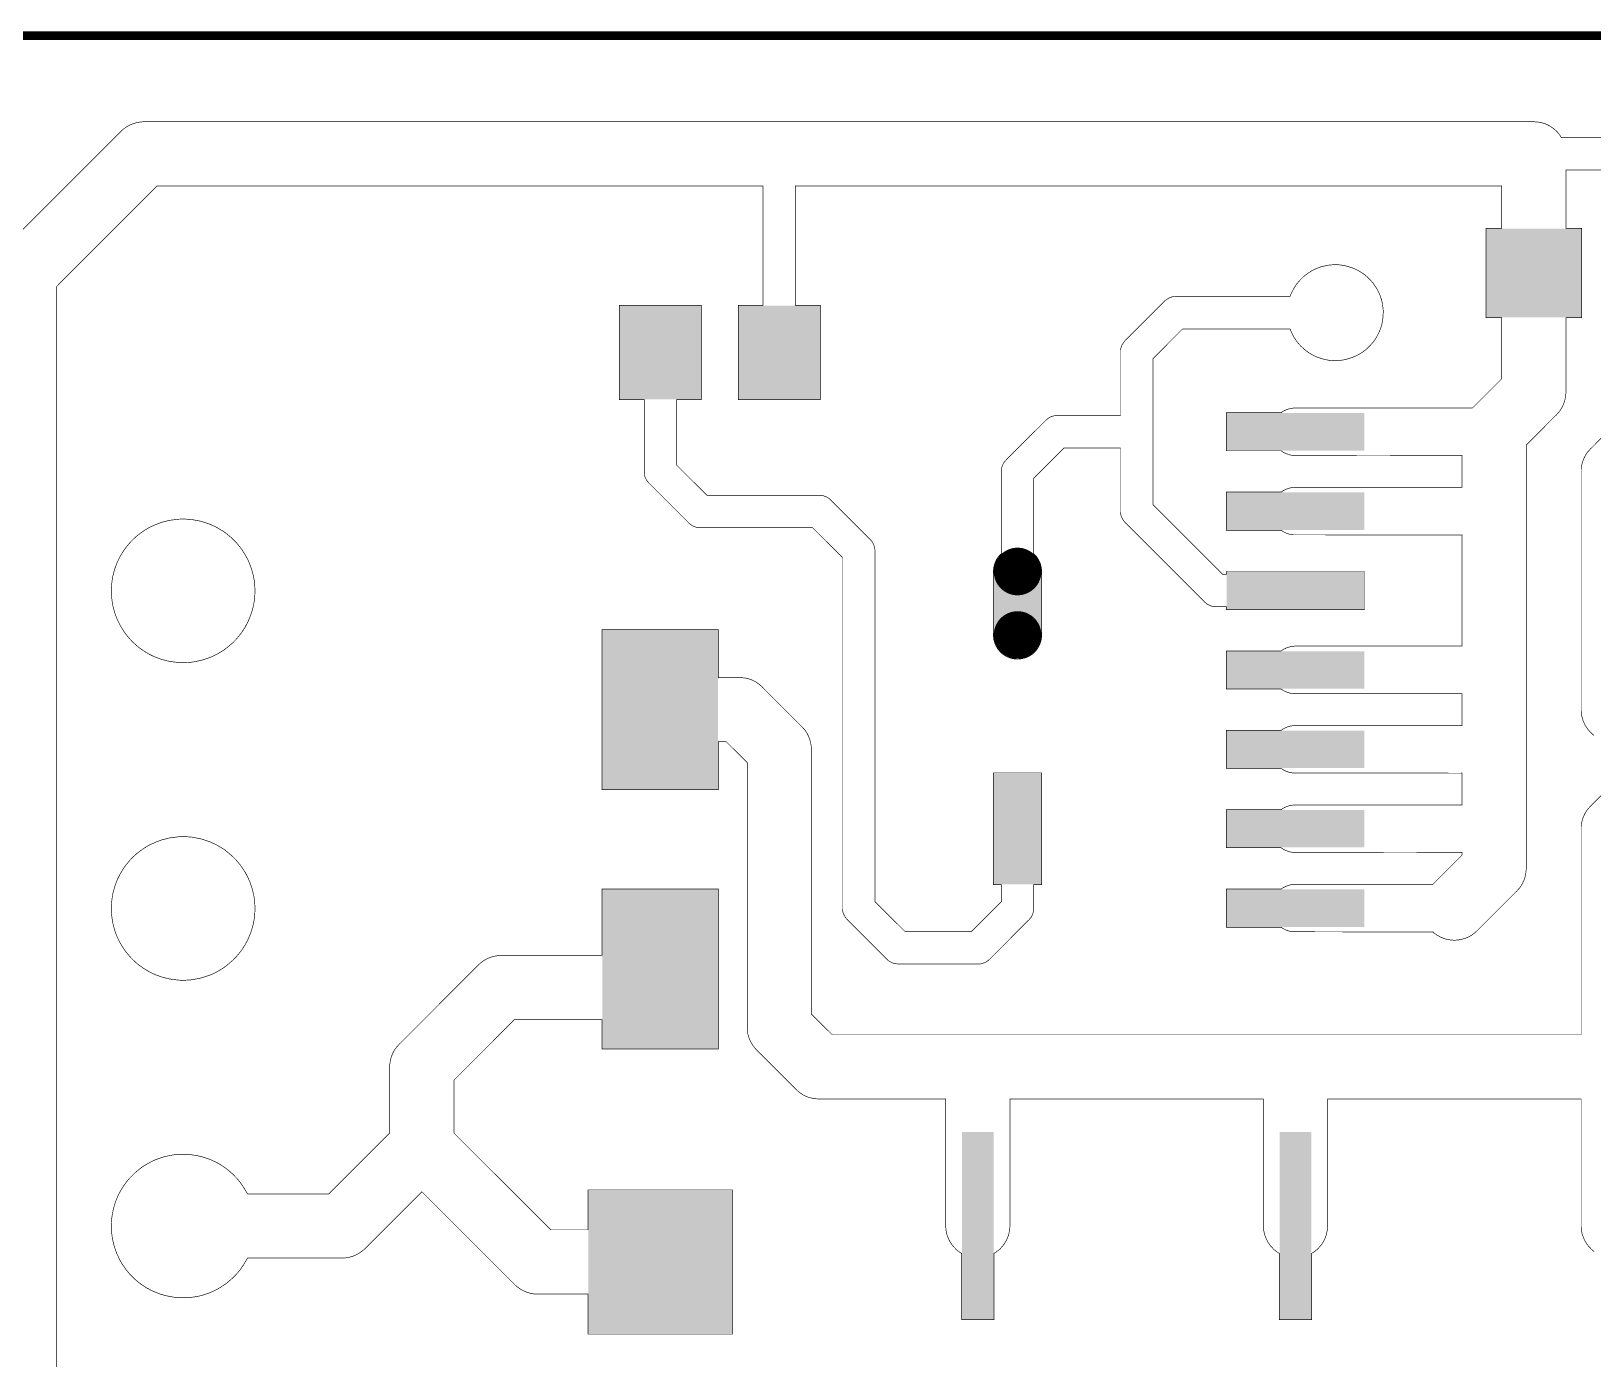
# Model space of a CAD drawing. Extents: x 0 to 3.15, y 0 to 4.33.
# Drawn here: x 0.604 to 1.587, y 3.497 to 4.333 of the extents above; entities that cross this region are included whole.
import ezdxf

# ---------------------------------------------------------------- set-up
doc = ezdxf.new("R2010")
doc.units = 0
for name, color, linetype in [('Board_Outline', 13, 'CONTINUOUS'), ('Edge_Top', 16, 'CONTINUOUS'), ('Top_Paste', 4, 'CONTINUOUS')]:
    doc.layers.add(name, color=color, linetype=linetype)

msp = doc.modelspace()

# ---------------------------------------------------------------- linework, layer by layer
at = {"layer": 'Board_Outline', "linetype": 'CONTINUOUS', "const_width": 0.0055}
msp.add_lwpolyline([(0, 0), (3.1496, 0), (3.1496, 4.3307), (0, 4.3307), (0, 0)], dxfattribs=at)
at = {"layer": 'Edge_Top', "linetype": 'CONTINUOUS', "const_width": 0.0004}
for points in [[(0.5863, 4.196), (0.6611, 4.2709), (0.6619, 4.2716), (0.6627, 4.2722), (0.6635, 4.2728), (0.6644, 4.2734), (0.6653, 4.2739), (0.6662, 4.2744), (0.6672, 4.2748), (0.6682, 4.2752), (0.6692, 4.2755), (0.6702, 4.2758), (0.6712, 4.276), (0.6723, 4.2762), (0.6733, 4.2763), (0.6743, 4.2764), (0.6754, 4.2764), (0.6758, 4.2764), (1.0757, 4.2764), (1.076, 4.2764), (1.5505, 4.2764), (1.5516, 4.2763), (1.5526, 4.2762), (1.5536, 4.2761), (1.5547, 4.2759), (1.5557, 4.2756), (1.5567, 4.2753), (1.5577, 4.2749), (1.5586, 4.2745), (1.5596, 4.274), (1.5605, 4.2735), (1.5613, 4.2729), (1.5622, 4.2723), (1.563, 4.2716), (1.5638, 4.2709), (1.5646, 4.2702), (1.5653, 4.2694), (1.5659, 4.2686), (1.5665, 4.2678), (1.5671, 4.2669), (1.5674, 4.2664), (1.5678, 4.2664), (1.6752, 4.2664)], [(1.6692, 4.246), (1.5702, 4.246), (1.5702, 4.2457), (1.5702, 4.2094), (1.5802, 4.2094), (1.5802, 4.153), (1.5702, 4.153), (1.5702, 4.1526), (1.5702, 4.1057), (1.5701, 4.1046), (1.57, 4.1036), (1.5698, 4.1026), (1.5696, 4.1015), (1.5694, 4.1005), (1.569, 4.0995), (1.5687, 4.0985), (1.5682, 4.0976), (1.5678, 4.0966), (1.5672, 4.0957), (1.5667, 4.0948), (1.5661, 4.094), (1.5654, 4.0932), (1.5647, 4.0924), (1.564, 4.0916), (1.5637, 4.0914), (1.5452, 4.0728), (1.5452, 4.0728), (1.5452, 4.0305), (1.5452, 4.0302), (1.5452, 3.9305), (1.5452, 3.9302), (1.5452, 3.8805), (1.5452, 3.8802), (1.5452, 3.8305), (1.5452, 3.8302), (1.5452, 3.8057), (1.5451, 3.8046), (1.545, 3.8036), (1.5448, 3.8026), (1.5446, 3.8015), (1.5444, 3.8005), (1.544, 3.7995), (1.5437, 3.7985), (1.5432, 3.7976), (1.5428, 3.7966), (1.5422, 3.7957), (1.5417, 3.7948), (1.5411, 3.794), (1.5404, 3.7932), (1.5397, 3.7924), (1.539, 3.7916), (1.5387, 3.7914), (1.5139, 3.7666), (1.5131, 3.7659), (1.5123, 3.7652), (1.5114, 3.7646), (1.5106, 3.764), (1.5097, 3.7635), (1.5087, 3.763), (1.5078, 3.7626), (1.5068, 3.7622), (1.5058, 3.7619), (1.5048, 3.7616), (1.5037, 3.7614), (1.5027, 3.7612), (1.5017, 3.7611), (1.5006, 3.761), (1.4996, 3.761), (1.4985, 3.7611), (1.4975, 3.7612), (1.4964, 3.7613), (1.4954, 3.7615), (1.4944, 3.7618), (1.4934, 3.7621), (1.4924, 3.7625), (1.4914, 3.7629), (1.4905, 3.7634), (1.4896, 3.7639), (1.4887, 3.7644), (1.4879, 3.7651), (1.487, 3.7657), (1.4864, 3.7663), (1.4863, 3.7662), (1.3993, 3.7663), (1.3986, 3.7663), (1.3978, 3.7664), (1.397, 3.7665), (1.3962, 3.7667), (1.3955, 3.7669), (1.3947, 3.7672), (1.394, 3.7674), (1.3933, 3.7678), (1.3926, 3.7681), (1.3919, 3.7685), (1.3912, 3.769), (1.3909, 3.7692), (1.3909, 3.7692), (1.3564, 3.7692), (1.3564, 3.7932), (1.391, 3.7932), (1.3912, 3.7934), (1.3919, 3.7939), (1.3926, 3.7943), (1.3933, 3.7946), (1.394, 3.795), (1.3947, 3.7952), (1.3954, 3.7955), (1.3962, 3.7957), (1.397, 3.7959), (1.3978, 3.796), (1.3985, 3.7961), (1.3993, 3.7962), (1.4009, 3.7962), (1.4864, 3.7962), (1.4864, 3.7962), (1.5048, 3.8146), (1.5048, 3.8146), (1.5048, 3.8163), (1.5042, 3.8162), (1.3993, 3.8163), (1.3986, 3.8163), (1.3978, 3.8164), (1.397, 3.8165), (1.3962, 3.8167), (1.3955, 3.8169), (1.3947, 3.8172), (1.394, 3.8174), (1.3933, 3.8178), (1.3926, 3.8181), (1.3919, 3.8185), (1.3912, 3.819), (1.3909, 3.8192), (1.3909, 3.8192), (1.3564, 3.8192), (1.3564, 3.8432), (1.391, 3.8432), (1.3912, 3.8434), (1.3919, 3.8439), (1.3926, 3.8443), (1.3933, 3.8446), (1.394, 3.845), (1.3947, 3.8452), (1.3954, 3.8455), (1.3962, 3.8457), (1.397, 3.8459), (1.3978, 3.846), (1.3985, 3.8461), (1.3993, 3.8462), (1.4009, 3.8462), (1.5048, 3.8462), (1.5048, 3.8663), (1.5042, 3.8662), (1.3993, 3.8663), (1.3986, 3.8663), (1.3978, 3.8664), (1.397, 3.8665), (1.3962, 3.8667), (1.3955, 3.8669), (1.3947, 3.8672), (1.394, 3.8674), (1.3933, 3.8678), (1.3926, 3.8681), (1.3919, 3.8685), (1.3912, 3.869), (1.3909, 3.8692), (1.3909, 3.8692), (1.3564, 3.8692), (1.3564, 3.8932), (1.391, 3.8932), (1.3912, 3.8934), (1.3919, 3.8939), (1.3926, 3.8943), (1.3933, 3.8946), (1.394, 3.895), (1.3947, 3.8952), (1.3954, 3.8955), (1.3962, 3.8957), (1.397, 3.8959), (1.3978, 3.896), (1.3985, 3.8961), (1.3993, 3.8962), (1.4009, 3.8962), (1.5048, 3.8962), (1.5048, 3.9163), (1.5042, 3.9162), (1.3993, 3.9163), (1.3986, 3.9163), (1.3978, 3.9164), (1.397, 3.9165), (1.3962, 3.9167), (1.3955, 3.9169), (1.3947, 3.9172), (1.394, 3.9174), (1.3933, 3.9178), (1.3926, 3.9181), (1.3919, 3.9185), (1.3912, 3.919), (1.3909, 3.9192), (1.3909, 3.9192), (1.3564, 3.9192), (1.3564, 3.9432), (1.391, 3.9432), (1.3912, 3.9434), (1.3919, 3.9439), (1.3926, 3.9443), (1.3933, 3.9446), (1.394, 3.945), (1.3947, 3.9452), (1.3954, 3.9455), (1.3962, 3.9457), (1.397, 3.9459), (1.3978, 3.946), (1.3985, 3.9461), (1.3993, 3.9462), (1.4009, 3.9462), (1.5048, 3.9462), (1.5048, 4.0163), (1.5042, 4.0162), (1.3993, 4.0163), (1.3986, 4.0163), (1.3978, 4.0164), (1.397, 4.0165), (1.3962, 4.0167), (1.3955, 4.0169), (1.3947, 4.0172), (1.394, 4.0174), (1.3933, 4.0178), (1.3926, 4.0181), (1.3919, 4.0185), (1.3912, 4.019), (1.3909, 4.0192), (1.3909, 4.0192), (1.3564, 4.0192), (1.3564, 4.0432), (1.391, 4.0432), (1.3912, 4.0434), (1.3919, 4.0439), (1.3926, 4.0443), (1.3933, 4.0446), (1.394, 4.045), (1.3947, 4.0452), (1.3954, 4.0455), (1.3962, 4.0457), (1.397, 4.0459), (1.3978, 4.046), (1.3985, 4.0461), (1.3993, 4.0462), (1.4009, 4.0462), (1.5048, 4.0462), (1.5048, 4.0663), (1.5042, 4.0662), (1.3993, 4.0663), (1.3986, 4.0663), (1.3978, 4.0664), (1.397, 4.0665), (1.3962, 4.0667), (1.3955, 4.0669), (1.3947, 4.0672), (1.394, 4.0674), (1.3933, 4.0678), (1.3926, 4.0681), (1.3919, 4.0685), (1.3912, 4.069), (1.3909, 4.0692), (1.3909, 4.0692), (1.3564, 4.0692), (1.3564, 4.0932), (1.391, 4.0932), (1.3912, 4.0934), (1.3919, 4.0939), (1.3926, 4.0943), (1.3933, 4.0946), (1.394, 4.095), (1.3947, 4.0952), (1.3954, 4.0955), (1.3962, 4.0957), (1.397, 4.0959), (1.3978, 4.096), (1.3985, 4.0961), (1.3993, 4.0962), (1.4009, 4.0962), (1.5114, 4.0962), (1.5114, 4.0962), (1.5298, 4.1146), (1.5298, 4.1146), (1.5298, 4.153), (1.5198, 4.153), (1.5198, 4.2094), (1.5298, 4.2094), (1.5298, 4.2098), (1.5298, 4.236), (1.5295, 4.236), (1.0852, 4.236), (1.0852, 4.236), (1.0852, 4.1609), (1.0867, 4.1609), (1.1008, 4.1609), (1.1008, 4.1015), (1.0492, 4.1015), (1.0492, 4.1609), (1.0648, 4.1609), (1.0648, 4.1614), (1.0648, 4.236), (1.0645, 4.236), (0.6833, 4.236), (0.6833, 4.236), (0.6202, 4.1728), (0.6202, 4.1723), (0.6202, 3.2838)], [(1.3566, 3.9932), (1.4434, 3.9932), (1.4434, 3.9692), (1.3564, 3.9692), (1.3564, 3.971), (1.3563, 3.971), (1.3495, 3.971), (1.3487, 3.9711), (1.3479, 3.9712), (1.3471, 3.9714), (1.3464, 3.9717), (1.3457, 3.972), (1.345, 3.9723), (1.3443, 3.9727), (1.3437, 3.9732), (1.3431, 3.9737), (1.3425, 3.9743), (1.3424, 3.9744), (1.2926, 4.0242), (1.2921, 4.0248), (1.2916, 4.0254), (1.2912, 4.0261), (1.2908, 4.0268), (1.2905, 4.0275), (1.2902, 4.0282), (1.29, 4.029), (1.2899, 4.0298), (1.2898, 4.0305), (1.2898, 4.0313), (1.2898, 4.0317), (1.2898, 4.032), (1.2898, 4.071), (1.2897, 4.071), (1.2542, 4.071), (1.2535, 4.0703), (1.2352, 4.052), (1.2352, 4.0504), (1.2352, 4.0044), (1.2355, 4.0042), (1.236, 4.0036), (1.2366, 4.003), (1.2371, 4.0024), (1.2375, 4.0018), (1.2379, 4.0011), (1.2383, 4.0004), (1.2387, 3.9997), (1.239, 3.999), (1.2393, 3.9983), (1.2395, 3.9975), (1.2397, 3.9968), (1.2399, 3.996), (1.24, 3.9952), (1.2401, 3.9944), (1.2402, 3.9937), (1.2402, 3.9927), (1.2402, 3.9926), (1.2402, 3.9927), (1.2402, 3.9532), (1.2402, 3.9529), (1.2401, 3.9521), (1.2401, 3.9514), (1.24, 3.9506), (1.2398, 3.9498), (1.2396, 3.949), (1.2394, 3.9483), (1.2391, 3.9476), (1.2388, 3.9468), (1.2384, 3.9461), (1.2381, 3.9454), (1.2376, 3.9448), (1.2372, 3.9441), (1.2367, 3.9435), (1.2362, 3.9429), (1.2356, 3.9423), (1.2351, 3.9418), (1.2345, 3.9413), (1.2338, 3.9408), (1.2332, 3.9404), (1.2325, 3.94), (1.2318, 3.9396), (1.2311, 3.9393), (1.2304, 3.939), (1.2296, 3.9387), (1.2289, 3.9385), (1.2281, 3.9383), (1.2273, 3.9382), (1.2265, 3.9381), (1.2258, 3.938), (1.225, 3.938), (1.2242, 3.938), (1.2234, 3.9381), (1.2226, 3.9382), (1.2218, 3.9383), (1.2211, 3.9385), (1.2203, 3.9387), (1.2196, 3.939), (1.2188, 3.9393), (1.2181, 3.9396), (1.2174, 3.94), (1.2168, 3.9404), (1.2161, 3.9408), (1.2155, 3.9413), (1.2149, 3.9418), (1.2143, 3.9424), (1.2138, 3.9429), (1.2133, 3.9435), (1.2128, 3.9441), (1.2123, 3.9448), (1.2119, 3.9455), (1.2115, 3.9461), (1.2112, 3.9469), (1.2109, 3.9476), (1.2106, 3.9483), (1.2104, 3.9491), (1.2102, 3.9498), (1.21, 3.9506), (1.2099, 3.9514), (1.2098, 3.9522), (1.2098, 3.953), (1.2098, 3.9538), (1.2098, 3.9537), (1.2098, 3.9932), (1.2098, 3.9935), (1.2098, 3.9943), (1.2099, 3.995), (1.21, 3.9958), (1.2102, 3.9966), (1.2104, 3.9974), (1.2106, 3.9981), (1.2109, 3.9988), (1.2112, 3.9996), (1.2115, 4.0003), (1.2119, 4.001), (1.2123, 4.0016), (1.2128, 4.0023), (1.2133, 4.0029), (1.2138, 4.0035), (1.2144, 4.004), (1.2148, 4.0045), (1.2148, 4.0049), (1.2148, 4.0565), (1.2148, 4.0573), (1.2149, 4.058), (1.2151, 4.0588), (1.2154, 4.0596), (1.2156, 4.0603), (1.216, 4.061), (1.2164, 4.0617), (1.2168, 4.0623), (1.2173, 4.0629), (1.2179, 4.0635), (1.2181, 4.0638), (1.2183, 4.064), (1.243, 4.0886), (1.2436, 4.0891), (1.2442, 4.0896), (1.2448, 4.09), (1.2455, 4.0904), (1.2463, 4.0907), (1.247, 4.091), (1.2478, 4.0912), (1.2485, 4.0913), (1.2493, 4.0914), (1.2501, 4.0914), (1.2505, 4.0914), (1.2508, 4.0914), (1.2898, 4.0914), (1.2898, 4.0914), (1.2898, 4.1317), (1.2898, 4.1325), (1.2899, 4.1333), (1.2901, 4.134), (1.2904, 4.1348), (1.2906, 4.1355), (1.291, 4.1362), (1.2914, 4.1369), (1.2918, 4.1375), (1.2923, 4.1382), (1.2929, 4.1387), (1.2931, 4.139), (1.2933, 4.1392), (1.3177, 4.1636), (1.3183, 4.1641), (1.319, 4.1646), (1.3196, 4.165), (1.3203, 4.1654), (1.321, 4.1657), (1.3218, 4.166), (1.3225, 4.1662), (1.3233, 4.1663), (1.3241, 4.1664), (1.3249, 4.1664), (1.3253, 4.1664), (1.3255, 4.1664), (1.3966, 4.1664), (1.3967, 4.1669), (1.3972, 4.1681), (1.3978, 4.1693), (1.3984, 4.1705), (1.399, 4.1716), (1.3997, 4.1727), (1.4004, 4.1738), (1.4012, 4.1748), (1.4021, 4.1759), (1.4029, 4.1768), (1.4039, 4.1778), (1.4048, 4.1787), (1.4058, 4.1795), (1.4068, 4.1803), (1.4079, 4.1811), (1.409, 4.1818), (1.4101, 4.1825), (1.4113, 4.1831), (1.4125, 4.1837), (1.4137, 4.1842), (1.4149, 4.1847), (1.4161, 4.1851), (1.4174, 4.1854), (1.4187, 4.1857), (1.42, 4.186), (1.4213, 4.1862), (1.4226, 4.1863), (1.4239, 4.1864), (1.4252, 4.1864), (1.4265, 4.1864), (1.4278, 4.1863), (1.4291, 4.1861), (1.4304, 4.1859), (1.4317, 4.1856), (1.433, 4.1853), (1.4342, 4.1849), (1.4355, 4.1845), (1.4367, 4.184), (1.4379, 4.1835), (1.4391, 4.1829), (1.4402, 4.1823), (1.4413, 4.1816), (1.4424, 4.1809), (1.4435, 4.1801), (1.4445, 4.1792), (1.4455, 4.1784), (1.4464, 4.1775), (1.4473, 4.1765), (1.4482, 4.1755), (1.449, 4.1745), (1.4498, 4.1734), (1.4505, 4.1723), (1.4512, 4.1712), (1.4518, 4.1701), (1.4524, 4.1689), (1.4529, 4.1677), (1.4534, 4.1665), (1.4538, 4.1652), (1.4542, 4.164), (1.4545, 4.1627), (1.4547, 4.1614), (1.4549, 4.1601), (1.4551, 4.1588), (1.4552, 4.1575), (1.4552, 4.1562), (1.4551, 4.1549), (1.4551, 4.1536), (1.4549, 4.1523), (1.4547, 4.151), (1.4545, 4.1497), (1.4542, 4.1484), (1.4538, 4.1472), (1.4534, 4.1459), (1.4529, 4.1447), (1.4524, 4.1435), (1.4518, 4.1423), (1.4512, 4.1412), (1.4505, 4.14), (1.4498, 4.1389), (1.449, 4.1379), (1.4482, 4.1369), (1.4473, 4.1359), (1.4464, 4.1349), (1.4455, 4.134), (1.4445, 4.1331), (1.4435, 4.1323), (1.4424, 4.1315), (1.4413, 4.1308), (1.4402, 4.1301), (1.439, 4.1295), (1.4379, 4.1289), (1.4367, 4.1284), (1.4354, 4.1279), (1.4342, 4.1275), (1.4329, 4.1271), (1.4317, 4.1268), (1.4304, 4.1265), (1.4291, 4.1263), (1.4278, 4.1261), (1.4265, 4.126), (1.4252, 4.126), (1.4239, 4.126), (1.4225, 4.1261), (1.4212, 4.1262), (1.4199, 4.1264), (1.4187, 4.1267), (1.4174, 4.127), (1.4161, 4.1273), (1.4149, 4.1278), (1.4136, 4.1282), (1.4124, 4.1287), (1.4113, 4.1293), (1.4101, 4.1299), (1.409, 4.1306), (1.4079, 4.1313), (1.4068, 4.1321), (1.4058, 4.1329), (1.4048, 4.1338), (1.4038, 4.1347), (1.4029, 4.1356), (1.402, 4.1366), (1.4012, 4.1376), (1.4004, 4.1386), (1.3997, 4.1397), (1.399, 4.1408), (1.3983, 4.142), (1.3978, 4.1431), (1.3972, 4.1443), (1.3967, 4.1456), (1.3966, 4.146), (1.3951, 4.146), (1.329, 4.146), (1.3286, 4.1457), (1.3102, 4.1272), (1.3102, 4.1267), (1.3102, 4.0807), (1.3102, 4.0804), (1.3102, 4.0354), (1.3109, 4.0347), (1.3542, 3.9914), (1.3547, 3.9914), (1.3564, 3.9914), (1.3564, 3.992), (1.3564, 3.9932), (1.3566, 3.9932)], [(0.9747, 4.1609), (1.026, 4.1609), (1.026, 4.1015), (1.0104, 4.1015), (1.0104, 4.101), (1.0104, 4.0602), (1.0111, 4.0595), (1.0294, 4.0412), (1.031, 4.0412), (1.1004, 4.0412), (1.1012, 4.0412), (1.102, 4.041), (1.1028, 4.0409), (1.1035, 4.0406), (1.1043, 4.0404), (1.105, 4.04), (1.1056, 4.0396), (1.1063, 4.0392), (1.1069, 4.0387), (1.1075, 4.0381), (1.1077, 4.0379), (1.1079, 4.0377), (1.1324, 4.0132), (1.1329, 4.0126), (1.1334, 4.012), (1.1338, 4.0113), (1.1342, 4.0106), (1.1345, 4.0099), (1.1347, 4.0092), (1.1349, 4.0084), (1.1351, 4.0076), (1.1352, 4.0069), (1.1352, 4.0061), (1.1352, 4.0057), (1.1352, 4.0054), (1.1352, 3.7854), (1.1359, 3.7847), (1.1542, 3.7664), (1.1558, 3.7664), (1.1959, 3.7664), (1.1963, 3.7668), (1.2148, 3.7853), (1.2148, 3.786), (1.2148, 3.796), (1.2142, 3.796), (1.2098, 3.796), (1.2098, 3.8664), (1.2402, 3.8664), (1.2402, 3.796), (1.2352, 3.796), (1.2352, 3.795), (1.2352, 3.7808), (1.2351, 3.78), (1.235, 3.7792), (1.2348, 3.7785), (1.2346, 3.7777), (1.2343, 3.777), (1.234, 3.7763), (1.2336, 3.7756), (1.2331, 3.7749), (1.2326, 3.7743), (1.2321, 3.7737), (1.2318, 3.7735), (1.2316, 3.7733), (1.2072, 3.7488), (1.2066, 3.7483), (1.2059, 3.7478), (1.2053, 3.7474), (1.2046, 3.747), (1.2039, 3.7467), (1.2031, 3.7465), (1.2024, 3.7463), (1.2016, 3.7461), (1.2008, 3.746), (1.2, 3.746), (1.1996, 3.746), (1.1994, 3.746), (1.1497, 3.746), (1.1489, 3.7461), (1.1482, 3.7462), (1.1474, 3.7463), (1.1466, 3.7466), (1.1459, 3.7469), (1.1452, 3.7472), (1.1445, 3.7476), (1.1439, 3.748), (1.1433, 3.7485), (1.1427, 3.7491), (1.1424, 3.7494), (1.1422, 3.7496), (1.1176, 3.7742), (1.1171, 3.7748), (1.1166, 3.7754), (1.1162, 3.7761), (1.1158, 3.7768), (1.1155, 3.7775), (1.1152, 3.7782), (1.115, 3.779), (1.1149, 3.7798), (1.1148, 3.7805), (1.1148, 3.7813), (1.1148, 3.7817), (1.1148, 3.782), (1.1148, 4.002), (1.1141, 4.0027), (1.0959, 4.0208), (1.0944, 4.0208), (1.0249, 4.0208), (1.0241, 4.0209), (1.0234, 4.021), (1.0226, 4.0211), (1.0218, 4.0214), (1.0211, 4.0217), (1.0204, 4.022), (1.0197, 4.0224), (1.0191, 4.0229), (1.0184, 4.0233), (1.0179, 4.0239), (1.0176, 4.0242), (1.0174, 4.0244), (0.9928, 4.049), (0.9923, 4.0496), (0.9918, 4.0502), (0.9914, 4.0509), (0.991, 4.0516), (0.9907, 4.0523), (0.9904, 4.053), (0.9902, 4.0538), (0.9901, 4.0546), (0.99, 4.0553), (0.99, 4.0561), (0.99, 4.0565), (0.99, 4.0568), (0.99, 4.1015), (0.9884, 4.1015), (0.9744, 4.1015), (0.9744, 4.1609), (0.9747, 4.1609)], [(1.588, 3.89), (1.5871, 3.8906), (1.5864, 3.8913), (1.5856, 3.892), (1.5849, 3.8928), (1.5842, 3.8936), (1.5836, 3.8944), (1.583, 3.8953), (1.5824, 3.8962), (1.5819, 3.8971), (1.5815, 3.8981), (1.5811, 3.899), (1.5808, 3.9), (1.5805, 3.901), (1.5802, 3.9021), (1.58, 3.9031), (1.5799, 3.9041), (1.5798, 3.9052), (1.5798, 3.9062), (1.5798, 3.9069), (1.5798, 3.9073), (1.5798, 4.0567), (1.5798, 4.0578), (1.58, 4.0588), (1.5801, 4.0599), (1.5803, 4.0609), (1.5806, 4.0619), (1.5809, 4.0629), (1.5813, 4.0639), (1.5817, 4.0648), (1.5822, 4.0658), (1.5827, 4.0667), (1.5833, 4.0676), (1.5839, 4.0684), (1.5846, 4.0692), (1.5853, 4.07), (1.586, 4.0708), (1.5863, 4.071), (1.6198, 4.1046)], [(0.7449, 3.9807), (0.7449, 3.9792), (0.7448, 3.9776), (0.7447, 3.976), (0.7445, 3.9745), (0.7442, 3.9729), (0.7439, 3.9714), (0.7435, 3.9698), (0.7431, 3.9683), (0.7426, 3.9668), (0.7421, 3.9653), (0.7415, 3.9639), (0.7409, 3.9624), (0.7403, 3.961), (0.7395, 3.9596), (0.7388, 3.9582), (0.7379, 3.9569), (0.7371, 3.9555), (0.7362, 3.9543), (0.7352, 3.953), (0.7342, 3.9518), (0.7332, 3.9506), (0.7321, 3.9495), (0.731, 3.9483), (0.7298, 3.9473), (0.7286, 3.9463), (0.7274, 3.9453), (0.7261, 3.9443), (0.7249, 3.9434), (0.7235, 3.9426), (0.7222, 3.9418), (0.7208, 3.941), (0.7194, 3.9403), (0.718, 3.9396), (0.7165, 3.939), (0.715, 3.9385), (0.7135, 3.938), (0.712, 3.9375), (0.7105, 3.9371), (0.709, 3.9368), (0.7074, 3.9365), (0.7059, 3.9362), (0.7043, 3.936), (0.7027, 3.9359), (0.7012, 3.9358), (0.6996, 3.9358), (0.698, 3.9358), (0.6965, 3.9359), (0.6949, 3.9361), (0.6933, 3.9363), (0.6918, 3.9365), (0.6902, 3.9368), (0.6887, 3.9372), (0.6872, 3.9376), (0.6857, 3.938), (0.6842, 3.9386), (0.6827, 3.9391), (0.6813, 3.9397), (0.6798, 3.9404), (0.6784, 3.9411), (0.6771, 3.9419), (0.6757, 3.9427), (0.6744, 3.9436), (0.6731, 3.9445), (0.6718, 3.9454), (0.6706, 3.9464), (0.6694, 3.9475), (0.6683, 3.9485), (0.6672, 3.9496), (0.6661, 3.9508), (0.6651, 3.952), (0.6641, 3.9532), (0.6631, 3.9545), (0.6622, 3.9558), (0.6614, 3.9571), (0.6606, 3.9584), (0.6598, 3.9598), (0.6591, 3.9612), (0.6584, 3.9626), (0.6578, 3.9641), (0.6572, 3.9656), (0.6567, 3.9671), (0.6563, 3.9686), (0.6559, 3.9701), (0.6555, 3.9716), (0.6552, 3.9732), (0.655, 3.9747), (0.6548, 3.9763), (0.6546, 3.9779), (0.6546, 3.9794), (0.6545, 3.981), (0.6546, 3.9826), (0.6546, 3.9841), (0.6548, 3.9857), (0.655, 3.9873), (0.6552, 3.9888), (0.6555, 3.9904), (0.6559, 3.9919), (0.6563, 3.9934), (0.6567, 3.9949), (0.6573, 3.9964), (0.6578, 3.9979), (0.6584, 3.9994), (0.6591, 4.0008), (0.6598, 4.0022), (0.6606, 4.0036), (0.6614, 4.0049), (0.6622, 4.0062), (0.6631, 4.0075), (0.6641, 4.0088), (0.6651, 4.01), (0.6661, 4.0112), (0.6672, 4.0124), (0.6683, 4.0135), (0.6694, 4.0145), (0.6706, 4.0156), (0.6719, 4.0166), (0.6731, 4.0175), (0.6744, 4.0184), (0.6757, 4.0193), (0.6771, 4.0201), (0.6784, 4.0209), (0.6798, 4.0216), (0.6813, 4.0222), (0.6827, 4.0229), (0.6842, 4.0234), (0.6857, 4.024), (0.6872, 4.0244), (0.6887, 4.0248), (0.6902, 4.0252), (0.6918, 4.0255), (0.6933, 4.0257), (0.6949, 4.0259), (0.6965, 4.0261), (0.698, 4.0262), (0.6996, 4.0262), (0.7012, 4.0262), (0.7028, 4.0261), (0.7043, 4.026), (0.7059, 4.0258), (0.7074, 4.0255), (0.709, 4.0252), (0.7105, 4.0249), (0.712, 4.0245), (0.7136, 4.024), (0.715, 4.0235), (0.7165, 4.023), (0.718, 4.0223), (0.7194, 4.0217), (0.7208, 4.021), (0.7222, 4.0202), (0.7235, 4.0194), (0.7249, 4.0186), (0.7262, 4.0177), (0.7274, 4.0167), (0.7286, 4.0157), (0.7298, 4.0147), (0.731, 4.0136), (0.7321, 4.0125), (0.7332, 4.0114), (0.7342, 4.0102), (0.7352, 4.009), (0.7362, 4.0077), (0.7371, 4.0064), (0.7379, 4.0051), (0.7388, 4.0038), (0.7395, 4.0024), (0.7403, 4.001), (0.7409, 3.9996), (0.7416, 3.9981), (0.7421, 3.9967), (0.7426, 3.9952), (0.7431, 3.9937), (0.7435, 3.9922), (0.7439, 3.9906), (0.7442, 3.9891), (0.7445, 3.9875), (0.7447, 3.986), (0.7448, 3.9844), (0.7449, 3.9828), (0.7449, 3.9812), (0.7449, 3.9807)], [(1.5879, 3.565), (1.5871, 3.5656), (1.5863, 3.5663), (1.5856, 3.5671), (1.5849, 3.5678), (1.5842, 3.5686), (1.5835, 3.5695), (1.583, 3.5703), (1.5824, 3.5712), (1.5819, 3.5722), (1.5815, 3.5731), (1.5811, 3.5741), (1.5807, 3.5751), (1.5804, 3.5761), (1.5802, 3.5771), (1.58, 3.5781), (1.5799, 3.5792), (1.5798, 3.5802), (1.5798, 3.5812), (1.5798, 3.661), (1.5795, 3.661), (1.4202, 3.661), (1.4202, 3.6607), (1.4202, 3.5807), (1.4201, 3.5796), (1.42, 3.5786), (1.4198, 3.5776), (1.4196, 3.5765), (1.4194, 3.5755), (1.419, 3.5745), (1.4187, 3.5735), (1.4182, 3.5726), (1.4178, 3.5716), (1.4172, 3.5707), (1.4167, 3.5698), (1.4161, 3.569), (1.4154, 3.5682), (1.4147, 3.5674), (1.414, 3.5666), (1.4132, 3.5659), (1.4124, 3.5653), (1.4115, 3.5646), (1.4107, 3.5641), (1.4102, 3.5638), (1.4102, 3.5633), (1.4102, 3.522), (1.3898, 3.522), (1.3898, 3.5638), (1.3897, 3.5638), (1.3888, 3.5644), (1.3879, 3.565), (1.3871, 3.5656), (1.3863, 3.5663), (1.3856, 3.5671), (1.3849, 3.5678), (1.3842, 3.5686), (1.3835, 3.5695), (1.383, 3.5703), (1.3824, 3.5712), (1.3819, 3.5722), (1.3815, 3.5731), (1.3811, 3.5741), (1.3807, 3.5751), (1.3804, 3.5761), (1.3802, 3.5771), (1.38, 3.5781), (1.3799, 3.5792), (1.3798, 3.5802), (1.3798, 3.5812), (1.3798, 3.661), (1.3795, 3.661), (1.2202, 3.661), (1.2202, 3.6607), (1.2202, 3.5807), (1.2201, 3.5796), (1.22, 3.5786), (1.2198, 3.5776), (1.2196, 3.5765), (1.2194, 3.5755), (1.219, 3.5745), (1.2187, 3.5735), (1.2182, 3.5726), (1.2178, 3.5716), (1.2172, 3.5707), (1.2167, 3.5698), (1.2161, 3.569), (1.2154, 3.5682), (1.2147, 3.5674), (1.214, 3.5666), (1.2132, 3.5659), (1.2124, 3.5653), (1.2115, 3.5646), (1.2107, 3.5641), (1.2102, 3.5638), (1.2102, 3.5633), (1.2102, 3.522), (1.1898, 3.522), (1.1898, 3.5638), (1.1897, 3.5638), (1.1888, 3.5644), (1.1879, 3.565), (1.1871, 3.5656), (1.1863, 3.5663), (1.1856, 3.5671), (1.1849, 3.5678), (1.1842, 3.5686), (1.1835, 3.5695), (1.183, 3.5703), (1.1824, 3.5712), (1.1819, 3.5722), (1.1815, 3.5731), (1.1811, 3.5741), (1.1807, 3.5751), (1.1804, 3.5761), (1.1802, 3.5771), (1.18, 3.5781), (1.1799, 3.5792), (1.1798, 3.5802), (1.1798, 3.5812), (1.1798, 3.661), (1.1795, 3.661), (1.0995, 3.661), (1.0984, 3.6611), (1.0974, 3.6612), (1.0963, 3.6613), (1.0953, 3.6616), (1.0943, 3.6618), (1.0933, 3.6621), (1.0923, 3.6625), (1.0913, 3.6629), (1.0904, 3.6634), (1.0895, 3.6639), (1.0886, 3.6645), (1.0878, 3.6651), (1.0869, 3.6658), (1.0862, 3.6665), (1.0854, 3.6672), (1.0851, 3.6675), (1.0603, 3.6923), (1.0596, 3.6931), (1.059, 3.6939), (1.0584, 3.6947), (1.0578, 3.6956), (1.0573, 3.6965), (1.0568, 3.6975), (1.0563, 3.6984), (1.056, 3.6994), (1.0556, 3.7004), (1.0554, 3.7014), (1.0551, 3.7024), (1.055, 3.7035), (1.0549, 3.7045), (1.0548, 3.7056), (1.0548, 3.7066), (1.0548, 3.707), (1.0548, 3.8729), (1.0548, 3.8729), (1.0416, 3.886), (1.0416, 3.886), (1.0366, 3.886), (1.0366, 3.8855), (1.0366, 3.8558), (0.9634, 3.8558), (0.9634, 3.9566), (1.0366, 3.9566), (1.0366, 3.9264), (1.0373, 3.9264), (1.0505, 3.9264), (1.0516, 3.9263), (1.0526, 3.9262), (1.0536, 3.9261), (1.0547, 3.9259), (1.0557, 3.9256), (1.0567, 3.9253), (1.0577, 3.9249), (1.0586, 3.9245), (1.0596, 3.924), (1.0605, 3.9235), (1.0613, 3.9229), (1.0622, 3.9223), (1.063, 3.9216), (1.0638, 3.9209), (1.0646, 3.9202), (1.0648, 3.9199), (1.0896, 3.8951), (1.0903, 3.8943), (1.091, 3.8935), (1.0916, 3.8927), (1.0922, 3.8918), (1.0927, 3.8909), (1.0932, 3.8899), (1.0936, 3.889), (1.094, 3.888), (1.0943, 3.887), (1.0946, 3.886), (1.0948, 3.885), (1.095, 3.8839), (1.0951, 3.8829), (1.0952, 3.8818), (1.0952, 3.8808), (1.0952, 3.8804), (1.0952, 3.7145), (1.0952, 3.7145), (1.1084, 3.7014), (1.1084, 3.7014), (1.2007, 3.7014), (1.201, 3.7014), (1.4007, 3.7014), (1.401, 3.7014), (1.5798, 3.7014), (1.5798, 3.7017), (1.5798, 3.8317), (1.5798, 3.8328), (1.58, 3.8338), (1.5801, 3.8349), (1.5803, 3.8359), (1.5806, 3.8369), (1.5809, 3.8379), (1.5813, 3.8389), (1.5817, 3.8398), (1.5822, 3.8408), (1.5827, 3.8417), (1.5833, 3.8426), (1.5839, 3.8434), (1.5846, 3.8442), (1.5853, 3.845), (1.586, 3.8458), (1.5863, 3.846), (1.6139, 3.8737)], [(0.7449, 3.7807), (0.7449, 3.7792), (0.7448, 3.7776), (0.7447, 3.776), (0.7445, 3.7745), (0.7442, 3.7729), (0.7439, 3.7714), (0.7435, 3.7698), (0.7431, 3.7683), (0.7426, 3.7668), (0.7421, 3.7653), (0.7415, 3.7639), (0.7409, 3.7624), (0.7403, 3.761), (0.7395, 3.7596), (0.7388, 3.7582), (0.7379, 3.7569), (0.7371, 3.7555), (0.7362, 3.7543), (0.7352, 3.753), (0.7342, 3.7518), (0.7332, 3.7506), (0.7321, 3.7495), (0.731, 3.7483), (0.7298, 3.7473), (0.7286, 3.7463), (0.7274, 3.7453), (0.7261, 3.7443), (0.7249, 3.7434), (0.7235, 3.7426), (0.7222, 3.7418), (0.7208, 3.741), (0.7194, 3.7403), (0.718, 3.7396), (0.7165, 3.739), (0.715, 3.7385), (0.7135, 3.738), (0.712, 3.7375), (0.7105, 3.7371), (0.709, 3.7368), (0.7074, 3.7365), (0.7059, 3.7362), (0.7043, 3.736), (0.7027, 3.7359), (0.7012, 3.7358), (0.6996, 3.7358), (0.698, 3.7358), (0.6965, 3.7359), (0.6949, 3.7361), (0.6933, 3.7363), (0.6918, 3.7365), (0.6902, 3.7368), (0.6887, 3.7372), (0.6872, 3.7376), (0.6857, 3.738), (0.6842, 3.7386), (0.6827, 3.7391), (0.6813, 3.7397), (0.6798, 3.7404), (0.6784, 3.7411), (0.6771, 3.7419), (0.6757, 3.7427), (0.6744, 3.7436), (0.6731, 3.7445), (0.6718, 3.7454), (0.6706, 3.7464), (0.6694, 3.7475), (0.6683, 3.7485), (0.6672, 3.7496), (0.6661, 3.7508), (0.6651, 3.752), (0.6641, 3.7532), (0.6631, 3.7545), (0.6622, 3.7558), (0.6614, 3.7571), (0.6606, 3.7584), (0.6598, 3.7598), (0.6591, 3.7612), (0.6584, 3.7626), (0.6578, 3.7641), (0.6572, 3.7656), (0.6567, 3.7671), (0.6563, 3.7686), (0.6559, 3.7701), (0.6555, 3.7716), (0.6552, 3.7732), (0.655, 3.7747), (0.6548, 3.7763), (0.6546, 3.7779), (0.6546, 3.7794), (0.6545, 3.781), (0.6546, 3.7826), (0.6546, 3.7841), (0.6548, 3.7857), (0.655, 3.7873), (0.6552, 3.7888), (0.6555, 3.7904), (0.6559, 3.7919), (0.6563, 3.7934), (0.6567, 3.7949), (0.6573, 3.7964), (0.6578, 3.7979), (0.6584, 3.7994), (0.6591, 3.8008), (0.6598, 3.8022), (0.6606, 3.8036), (0.6614, 3.8049), (0.6622, 3.8062), (0.6631, 3.8075), (0.6641, 3.8088), (0.6651, 3.81), (0.6661, 3.8112), (0.6672, 3.8124), (0.6683, 3.8135), (0.6694, 3.8145), (0.6706, 3.8156), (0.6719, 3.8166), (0.6731, 3.8175), (0.6744, 3.8184), (0.6757, 3.8193), (0.6771, 3.8201), (0.6784, 3.8209), (0.6798, 3.8216), (0.6813, 3.8222), (0.6827, 3.8229), (0.6842, 3.8234), (0.6857, 3.824), (0.6872, 3.8244), (0.6887, 3.8248), (0.6902, 3.8252), (0.6918, 3.8255), (0.6933, 3.8257), (0.6949, 3.8259), (0.6965, 3.8261), (0.698, 3.8262), (0.6996, 3.8262), (0.7012, 3.8262), (0.7028, 3.8261), (0.7043, 3.826), (0.7059, 3.8258), (0.7074, 3.8255), (0.709, 3.8252), (0.7105, 3.8249), (0.712, 3.8245), (0.7136, 3.824), (0.715, 3.8235), (0.7165, 3.823), (0.718, 3.8223), (0.7194, 3.8217), (0.7208, 3.821), (0.7222, 3.8202), (0.7235, 3.8194), (0.7249, 3.8186), (0.7262, 3.8177), (0.7274, 3.8167), (0.7286, 3.8157), (0.7298, 3.8147), (0.731, 3.8136), (0.7321, 3.8125), (0.7332, 3.8114), (0.7342, 3.8102), (0.7352, 3.809), (0.7362, 3.8077), (0.7371, 3.8064), (0.7379, 3.8051), (0.7388, 3.8038), (0.7395, 3.8024), (0.7403, 3.801), (0.7409, 3.7996), (0.7416, 3.7981), (0.7421, 3.7967), (0.7426, 3.7952), (0.7431, 3.7937), (0.7435, 3.7922), (0.7439, 3.7906), (0.7442, 3.7891), (0.7445, 3.7875), (0.7447, 3.786), (0.7448, 3.7844), (0.7449, 3.7828), (0.7449, 3.7812), (0.7449, 3.7807)], [(0.7402, 3.5608), (0.7394, 3.5594), (0.7386, 3.558), (0.7378, 3.5566), (0.7369, 3.5553), (0.736, 3.554), (0.7351, 3.5528), (0.7341, 3.5516), (0.733, 3.5504), (0.7319, 3.5493), (0.7308, 3.5482), (0.7296, 3.5471), (0.7284, 3.5461), (0.7272, 3.5451), (0.7259, 3.5442), (0.7246, 3.5433), (0.7233, 3.5424), (0.7219, 3.5416), (0.7206, 3.5409), (0.7192, 3.5402), (0.7177, 3.5395), (0.7163, 3.5389), (0.7148, 3.5384), (0.7133, 3.5379), (0.7118, 3.5374), (0.7103, 3.537), (0.7087, 3.5367), (0.7072, 3.5364), (0.7056, 3.5362), (0.7041, 3.536), (0.7025, 3.5359), (0.7009, 3.5358), (0.6993, 3.5358), (0.6978, 3.5358), (0.6962, 3.5359), (0.6946, 3.5361), (0.6931, 3.5363), (0.6915, 3.5366), (0.69, 3.5369), (0.6884, 3.5372), (0.6869, 3.5377), (0.6854, 3.5381), (0.6839, 3.5387), (0.6825, 3.5392), (0.681, 3.5399), (0.6796, 3.5405), (0.6782, 3.5413), (0.6768, 3.542), (0.6755, 3.5429), (0.6742, 3.5437), (0.6729, 3.5446), (0.6716, 3.5456), (0.6704, 3.5466), (0.6692, 3.5476), (0.6681, 3.5487), (0.667, 3.5498), (0.6659, 3.551), (0.6649, 3.5522), (0.6639, 3.5534), (0.663, 3.5547), (0.6621, 3.556), (0.6612, 3.5573), (0.6604, 3.5587), (0.6597, 3.56), (0.659, 3.5615), (0.6583, 3.5629), (0.6577, 3.5643), (0.6572, 3.5658), (0.6567, 3.5673), (0.6562, 3.5688), (0.6558, 3.5703), (0.6555, 3.5719), (0.6552, 3.5734), (0.6549, 3.575), (0.6548, 3.5765), (0.6546, 3.5781), (0.6546, 3.5797), (0.6545, 3.5813), (0.6546, 3.5828), (0.6547, 3.5844), (0.6548, 3.586), (0.655, 3.5875), (0.6553, 3.5891), (0.6556, 3.5906), (0.6559, 3.5922), (0.6564, 3.5937), (0.6568, 3.5952), (0.6573, 3.5967), (0.6579, 3.5981), (0.6585, 3.5996), (0.6592, 3.601), (0.6599, 3.6024), (0.6607, 3.6038), (0.6615, 3.6051), (0.6624, 3.6065), (0.6633, 3.6077), (0.6642, 3.609), (0.6652, 3.6102), (0.6663, 3.6114), (0.6674, 3.6125), (0.6685, 3.6136), (0.6696, 3.6147), (0.6708, 3.6157), (0.6721, 3.6167), (0.6733, 3.6177), (0.6746, 3.6186), (0.6759, 3.6194), (0.6773, 3.6202), (0.6787, 3.621), (0.6801, 3.6217), (0.6815, 3.6224), (0.683, 3.623), (0.6844, 3.6235), (0.6859, 3.624), (0.6874, 3.6245), (0.689, 3.6249), (0.6905, 3.6252), (0.692, 3.6255), (0.6936, 3.6258), (0.6952, 3.626), (0.6967, 3.6261), (0.6983, 3.6262), (0.6999, 3.6262), (0.7014, 3.6262), (0.703, 3.6261), (0.7046, 3.6259), (0.7061, 3.6257), (0.7077, 3.6255), (0.7092, 3.6252), (0.7108, 3.6248), (0.7123, 3.6244), (0.7138, 3.6239), (0.7153, 3.6234), (0.7168, 3.6229), (0.7182, 3.6222), (0.7196, 3.6216), (0.721, 3.6209), (0.7224, 3.6201), (0.7238, 3.6193), (0.7251, 3.6184), (0.7264, 3.6175), (0.7276, 3.6166), (0.7288, 3.6156), (0.73, 3.6145), (0.7312, 3.6135), (0.7323, 3.6123), (0.7334, 3.6112), (0.7344, 3.61), (0.7354, 3.6088), (0.7363, 3.6075), (0.7372, 3.6062), (0.7381, 3.6049), (0.7389, 3.6035), (0.7397, 3.6022), (0.7402, 3.6012), (0.7409, 3.6012), (0.7914, 3.6012), (0.7916, 3.6014), (0.8298, 3.6396), (0.8298, 3.6399), (0.8298, 3.6817), (0.8298, 3.6828), (0.83, 3.6838), (0.8301, 3.6849), (0.8303, 3.6859), (0.8306, 3.6869), (0.8309, 3.6879), (0.8313, 3.6889), (0.8317, 3.6898), (0.8322, 3.6908), (0.8327, 3.6917), (0.8333, 3.6926), (0.8339, 3.6934), (0.8346, 3.6942), (0.8353, 3.695), (0.836, 3.6958), (0.8363, 3.696), (0.8861, 3.7459), (0.8869, 3.7466), (0.8877, 3.7472), (0.8885, 3.7478), (0.8894, 3.7484), (0.8903, 3.7489), (0.8912, 3.7494), (0.8922, 3.7498), (0.8932, 3.7502), (0.8942, 3.7505), (0.8952, 3.7508), (0.8962, 3.751), (0.8973, 3.7512), (0.8983, 3.7513), (0.8993, 3.7514), (0.9004, 3.7514), (0.9008, 3.7514), (0.9634, 3.7514), (0.9634, 3.7523), (0.9634, 3.7932), (1.0366, 3.7932), (1.0366, 3.6924), (0.9634, 3.6924), (0.9634, 3.711), (0.9626, 3.711), (0.9083, 3.711), (0.9083, 3.711), (0.8702, 3.6728), (0.8702, 3.6725), (0.8702, 3.6395), (0.8702, 3.6395), (0.9312, 3.5786), (0.9312, 3.5786), (0.9545, 3.5786), (0.9545, 3.5801), (0.9545, 3.6038), (1.0455, 3.6038), (1.0455, 3.5129), (0.9545, 3.5129), (0.9545, 3.5382), (0.9538, 3.5382), (0.9223, 3.5382), (0.9212, 3.5382), (0.9202, 3.5383), (0.9192, 3.5385), (0.9181, 3.5387), (0.9171, 3.539), (0.9161, 3.5393), (0.9151, 3.5397), (0.9142, 3.5401), (0.9132, 3.5406), (0.9123, 3.5411), (0.9114, 3.5417), (0.9106, 3.5423), (0.9098, 3.5429), (0.909, 3.5436), (0.9082, 3.5444), (0.908, 3.5446), (0.85, 3.6026), (0.8498, 3.6024), (0.8137, 3.5663), (0.8129, 3.5656), (0.8121, 3.565), (0.8112, 3.5644), (0.8104, 3.5638), (0.8094, 3.5633), (0.8085, 3.5628), (0.8076, 3.5624), (0.8066, 3.562), (0.8056, 3.5617), (0.8046, 3.5614), (0.8035, 3.5612), (0.8025, 3.561), (0.8015, 3.5609), (0.8004, 3.5608), (0.7994, 3.5608), (0.799, 3.5608), (0.7402, 3.5608), (0.7402, 3.5608)]]:
    msp.add_lwpolyline(points, dxfattribs=at)
at = {"layer": 'Top_Paste', "linetype": 'CONTINUOUS', "const_width": 0.015}
for points in [[(1.2175, 3.9932, 1), (1.2325, 3.9932, 1), (1.2175, 3.9932, 1)], [(1.2175, 3.9532, 1), (1.2325, 3.9532, 1), (1.2175, 3.9532, 1)]]:
    msp.add_lwpolyline(points, format="xyb", dxfattribs=at)
at = {"layer": 'Top_Paste'}
for points in [[(1.52, 4.2092), (1.58, 4.2092), (1.52, 4.1532), (1.58, 4.1532)], [(0.9746, 4.1607), (1.0258, 4.1607), (0.9746, 4.1017), (1.0258, 4.1017)], [(1.0494, 4.1607), (1.1006, 4.1607), (1.0494, 4.1017), (1.1006, 4.1017)], [(1.3566, 4.093), (1.4432, 4.093), (1.3566, 4.0694), (1.4432, 4.0694)], [(1.3566, 4.043), (1.4432, 4.043), (1.3566, 4.0194), (1.4432, 4.0194)], [(1.21, 3.9932), (1.24, 3.9932), (1.21, 3.9532), (1.24, 3.9532)], [(1.3566, 3.993), (1.4432, 3.993), (1.3566, 3.9694), (1.4432, 3.9694)], [(0.9636, 3.9564), (1.0364, 3.9564), (0.9636, 3.856), (1.0364, 3.856)], [(1.3566, 3.943), (1.4432, 3.943), (1.3566, 3.9194), (1.4432, 3.9194)], [(1.3566, 3.893), (1.4432, 3.893), (1.3566, 3.8694), (1.4432, 3.8694)], [(1.21, 3.8662), (1.24, 3.8662), (1.21, 3.7962), (1.24, 3.7962)], [(1.3566, 3.843), (1.4432, 3.843), (1.3566, 3.8194), (1.4432, 3.8194)], [(0.9636, 3.793), (1.0364, 3.793), (0.9636, 3.6926), (1.0364, 3.6926)], [(1.3566, 3.793), (1.4432, 3.793), (1.3566, 3.7694), (1.4432, 3.7694)], [(1.19, 3.6403), (1.21, 3.6403), (1.19, 3.5221), (1.21, 3.5221)], [(1.39, 3.6403), (1.41, 3.6403), (1.39, 3.5221), (1.41, 3.5221)], [(0.9547, 3.6036), (1.0453, 3.6036), (0.9547, 3.5131), (1.0453, 3.5131)]]:
    msp.add_solid(points, dxfattribs=at)

doc.saveas('drawing.dxf')
